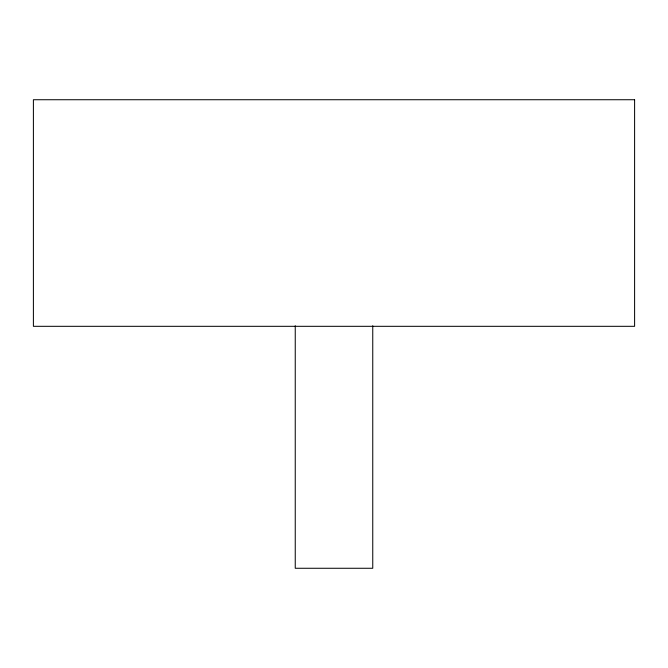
<?xml version="1.0" encoding="UTF-8"?>
<svg xmlns="http://www.w3.org/2000/svg" width="668" height="668" viewBox="0 0 668 668"><rect width="100%" height="100%" fill="white"/><g stroke="black" fill="none" stroke-linecap="round" stroke-linejoin="round"><path stroke-width="1" d="M372.752 325.767L372.752 568.268L295.248 568.268L295.248 325.767M634.6 99.732L33.4 99.732L33.4 326.318L634.6 326.318L634.6 99.732"/></g></svg>
